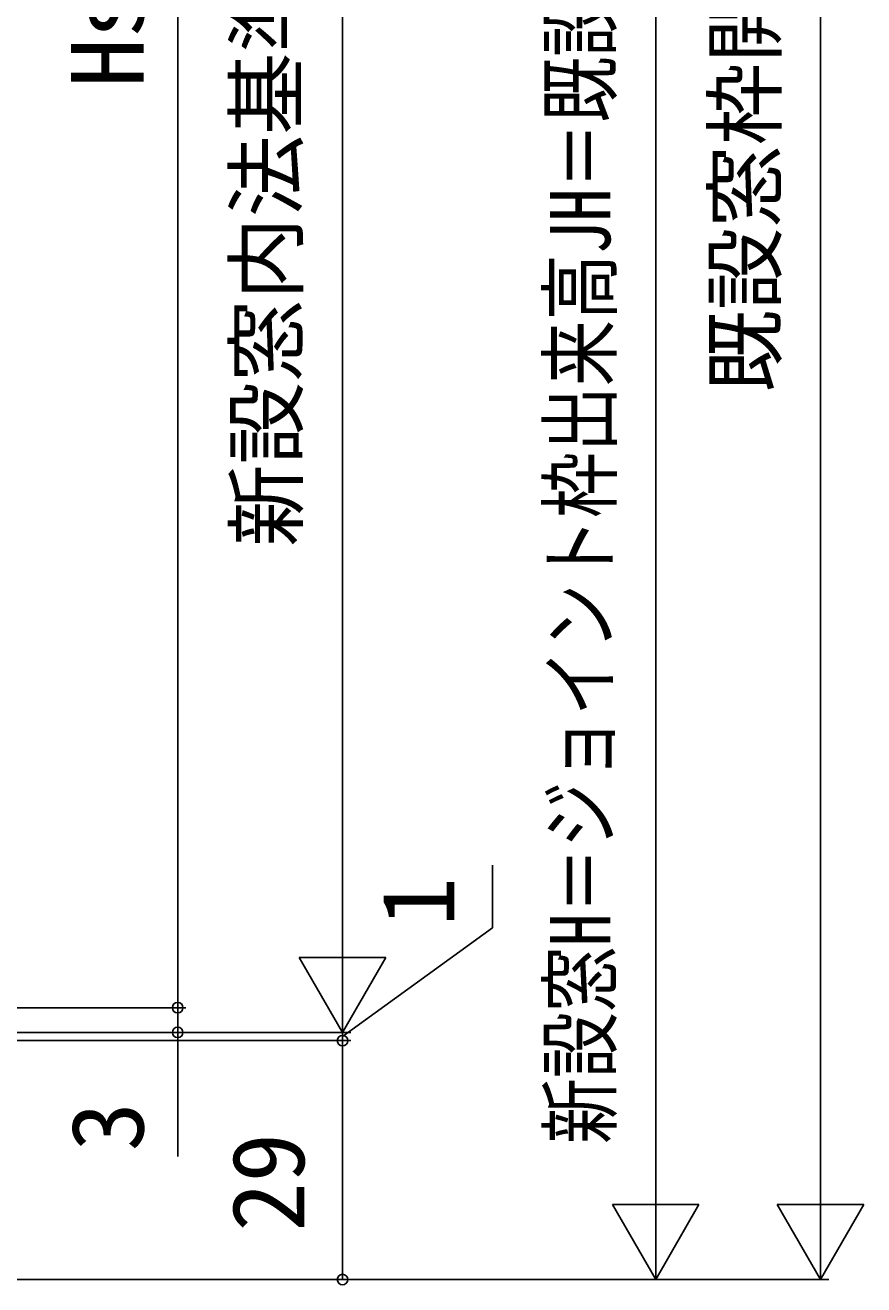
# Model space of a CAD drawing. Units: millimetres, scale not verified. Extents: x -525 to 525, y -783 to 778.
# Drawn here: x 64.5 to 166.2, y 33.6 to 186.5 of the extents above; entities that cross this region are included whole.
import ezdxf
from ezdxf.enums import TextEntityAlignment as Align

# ---------------------------------------------------------------- set-up
doc = ezdxf.new("R2010")
doc.units = ezdxf.units.MM
doc.header["$LTSCALE"] = 4
doc.layers.add('0-6_YKK_D', color=6, linetype='Continuous')
doc.styles.add('ＭＳ ゴシック', font='')
doc.styles.get('ＭＳ ゴシック').set_extended_font_data('MS Gothic')

msp = doc.modelspace()

# ---------------------------------------------------------------- linework, layer by layer
at = {"layer": '0-6_YKK_D'}
for p, q in [((160.997, 44.7), (160.997, 358.7)), ((140.997, 346.7), (140.997, 44.7)), ((82.997, 310.2), (82.997, 67.2)), ((102.997, 74.7), (102.997, 309.7)), ((102.997, 64.2), (102.997, 82.387)), ((102.997, 64.2), (97.747, 73.293)), ((108.247, 73.293), (97.747, 73.293)), ((102.997, 64.2), (108.247, 73.293)), ((82.997, 67.2), (82.997, 69.75)), ((-31.503, 67.2), (83.997, 67.2)), ((-31.503, 67.2), (83.997, 67.2)), ((82.997, 67.2), (82.997, 64.2)), ((102.997, 64.2), (102.997, 66.75)), ((24.997, 63.2), (103.997, 63.2)), ((24.997, 63.2), (103.997, 63.2)), ((26.497, 64.2), (103.997, 64.2)), ((27.497, 64.2), (83.997, 64.2)), ((65.997, 64.2), (103.997, 64.2)), ((82.997, 64.2), (82.997, 49.145)), ((102.997, 63.2), (102.997, 64.2)), ((102.997, 63.2), (102.997, 64.2)), ((102.997, 63.2), (102.997, 34.2)), ((102.997, 63.2), (102.997, 60.65)), ((140.997, 34.2), (140.997, 52.387)), ((160.997, 34.2), (160.997, 52.387)), ((140.997, 34.2), (135.747, 43.293)), ((146.247, 43.293), (135.747, 43.293)), ((140.997, 34.2), (146.247, 43.293)), ((160.997, 34.2), (155.747, 43.293)), ((166.247, 43.293), (155.747, 43.293)), ((160.997, 34.2), (166.247, 43.293)), ((25.497, 34.2), (141.997, 34.2)), ((25.497, 34.2), (103.997, 34.2)), ((25.497, 34.2), (161.997, 34.2))]:
    msp.add_line(p, q, dxfattribs=at)
msp.add_lwpolyline([(102.997, 63.7), (121.19, 76.904), (121.19, 84.517)], dxfattribs=at)
for centre in [(82.997, 67.2), (82.997, 67.2), (82.997, 64.2), (102.997, 63.2), (102.997, 63.2), (102.997, 34.2)]:
    msp.add_circle(centre, 0.637, dxfattribs=at)

# ---------------------------------------------------------------- texts
at = {"layer": '0-6_YKK_D', "style": 'ＭＳ ゴシック', "width": 0.8}
msp.add_text('新設窓H＝ジョイント枠出来高JH＝既設窓枠開口高KH－12', height=7.331, rotation=90, dxfattribs=at).set_placement((137.69, 50.655), align=Align.BOTTOM_LEFT)
at = {"layer": '0-6_YKK_D', "style": 'ＭＳ ゴシック'}
for s, height, p in [('既設窓枠開口高KH', 7.331, (157.69, 141.87)), ('新設窓内法基準寸法h', 7.331, (99.633, 123.137)), ('Hs', 8.798, (81.497, 178.882)), ('1', 8.798, (119.19, 77.063)), ('3', 8.798, (81.497, 49.759)), ('29', 8.798, (100.997, 40.007))]:
    msp.add_text(s, height=height, rotation=90, dxfattribs=at).set_placement(p, align=Align.BOTTOM_LEFT)

doc.saveas('drawing.dxf')
